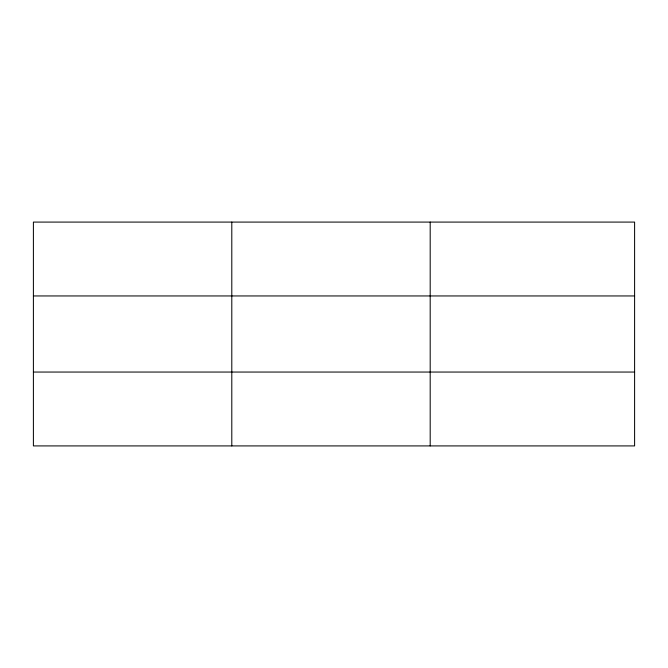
<?xml version="1.0" encoding="UTF-8"?>
<svg xmlns="http://www.w3.org/2000/svg" width="668" height="668" viewBox="0 0 668 668"><rect width="100%" height="100%" fill="white"/><g stroke="black" fill="none" stroke-linecap="round" stroke-linejoin="round"><path stroke-width="1" d="M231.796 222.085L231.796 445.915M430.192 222.085L430.192 445.915M634.6 372.051L634.6 445.915L33.4 445.915L33.4 222.085L634.6 222.085L634.6 372.051L33.4 372.051M33.4 295.949L634.6 295.949"/></g></svg>
